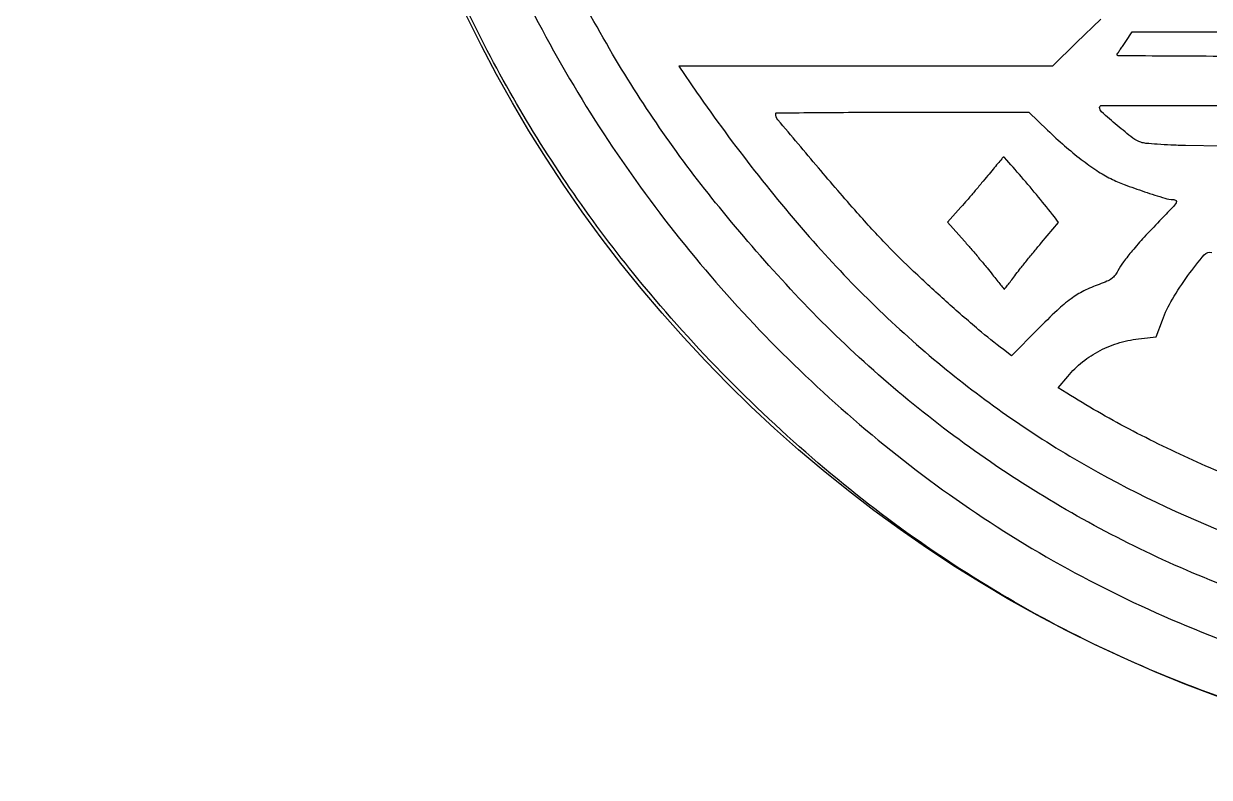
# Model space of a CAD drawing. Header units: millimetres. Extents: x 7 to 202, y 10 to 284.
# Drawn here: x 52.87 to 70.53, y 56 to 67.22 of the extents above; entities that cross this region are included whole.
import ezdxf

# ---------------------------------------------------------------- set-up
doc = ezdxf.new("R2010")
doc.units = ezdxf.units.MM
doc.layers.add('CUT', color=1, linetype='Continuous')
doc.layers.add('ENGRAVE', color=7, linetype='Continuous')

msp = doc.modelspace()

# ---------------------------------------------------------------- linework, layer by layer
at = {"layer": 'CUT'}
msp.add_circle((77.5, 76), 20, dxfattribs=at)
at = {"layer": 'ENGRAVE', "extrusion": (0, 0, -1)}
for points in [[(-32.411, 127.361, -0.000002), (-32.398, 124.768, -0.000205)], [(-71.757, 56.849, 0.05031), (-68.25, 58.267, 0.050036), (-65.081, 60.365, 0.045234), (-62.273, 63.117, 0.039894), (-60.412, 65.694, 0.039431), (-58.977, 68.543, 0.039455), (-58.007, 71.58, 0.040054), (-57.532, 74.717, 0.015781), (-57.506, 75.382, 0.005868), (-57.511, 76.317, 0.00584), (-57.537, 77.249, 0.016497), (-57.584, 77.899, 0.033804), (-58.119, 80.955, 0.038207), (-59.049, 83.783, 0.038966), (-60.377, 86.389, 0.038007), (-62.104, 88.78, 0.042124), (-64.649, 91.324, 0.044845), (-67.535, 93.346, 0.045322), (-70.705, 94.804, 0.044887)], [(-70.988, 94.108, -0.032455), (-68.886, 93.201, -0.031304), (-66.893, 92.021, -0.041615), (-64.174, 89.821, -0.044448), (-61.923, 87.246, -0.045413), (-60.203, 84.368, -0.047506), (-59.061, 81.269, -0.022557), (-58.614, 79.203, -0.025379), (-58.376, 77.184, -0.026237), (-58.349, 75.214, -0.028035), (-58.531, 73.297, -0.050307), (-59.467, 69.648, -0.047999), (-61.123, 66.198, -0.047612), (-63.421, 63.102, -0.04781), (-66.261, 60.501, -0.054787), (-69.624, 58.502, -0.053836), (-73.36, 57.266, -0.052978)], [(-71.889, 58.453, 0.044188), (-69.065, 59.618, 0.044295), (-66.496, 61.258, 0.042822), (-64.224, 63.342, 0.014695), (-63.231, 64.489, 0.018927), (-62.391, 65.603, 0.019062), (-61.642, 66.77, 0.015274), (-60.924, 68.079, 0.040872), (-59.866, 70.658, 0.0403), (-59.235, 73.387, 0.039829), (-59.045, 76.213, 0.037972), (-59.299, 79.08, 0.021879), (-59.728, 81.109, 0.027891), (-60.308, 82.932, 0.028903), (-61.066, 84.626, 0.026779), (-62.033, 86.265, 0.055464), (-64.587, 89.317, 0.053688), (-67.777, 91.771, 0.053561), (-71.423, 93.494, 0.054671)], [(-70.716, 65.399), (-70.173, 65.409, 0.005982), (-69.956, 65.416, 0.007344), (-69.754, 65.427, 0.006218), (-69.585, 65.441, 0.051636), (-69.51, 65.457, 0.089471), (-69.39, 65.519, 0.010691), (-69.158, 65.707, 0.006627), (-68.924, 65.91, 0.213648), (-68.894, 65.977, 0.414036), (-68.922, 66.005, 0.000023), (-72.955, 66.007, 0.000044), (-76.966, 66.009, 0.142368)], [(-68.911, 67.292), (-68.552, 66.942), (-68.193, 66.592), (-65.41, 66.591), (-62.627, 66.59), (-62.893, 66.205, -0.030763), (-64.69, 63.915, -0.039973), (-66.615, 62.07, -0.041948), (-68.727, 60.623, -0.040107), (-71.082, 59.525, -0.009472)], [(-71.393, 60.264, 0.01585), (-70.349, 60.693, 0.015813), (-69.33, 61.188, 0.018893), (-68.406, 61.721), (-68.276, 61.802), (-68.419, 61.971, 0.04912), (-68.642, 62.188, 0.049805), (-68.902, 62.356, 0.048736), (-69.195, 62.473, 0.043378), (-69.517, 62.536), (-69.737, 62.559), (-69.829, 62.808, 0.044563), (-69.978, 63.119, 0.024646), (-70.21, 63.471, 0.016231), (-70.454, 63.782, 0.309777), (-70.567, 63.814, 0.117875)]]:
    msp.add_lwpolyline(points, format="xyb", dxfattribs=at)
for points in [[(-85.723, 66.915), (-85.864, 66.727), (-77.497, 66.727, 0.00019), (-73.1, 66.729, 0.001112), (-70.787, 66.736, 0.000151), (-69.172, 66.745, 0.588375), (-69.158, 66.771, 0.00594), (-69.174, 66.796, 0.000979), (-69.206, 66.844, 0.001076), (-69.244, 66.9, 0.000951), (-69.284, 66.959), (-69.382, 67.104), (-77.483, 67.104), (-85.583, 67.104)], [(-68.12, 65.637, -0.012877), (-68.373, 65.406, -0.015619), (-68.621, 65.202, -0.017123), (-68.855, 65.036, -0.0298), (-69.061, 64.916, -0.026903), (-69.262, 64.828, -0.009031), (-69.565, 64.721, -0.006395), (-69.867, 64.624, -0.074398), (-69.99, 64.606, 0.180422), (-70.032, 64.59, 0.370676), (-70.037, 64.558, 0.049432), (-69.98, 64.485, 0.002956), (-69.787, 64.285, -0.006608), (-69.557, 64.042, -0.012803), (-69.381, 63.841, -0.01581), (-69.25, 63.675, -0.037821), (-69.168, 63.542, 0.046732), (-69.125, 63.475, 0.070733), (-69.075, 63.427, 0.053205), (-69.004, 63.387, 0.016105), (-68.888, 63.341, -0.03088), (-68.661, 63.244, -0.040745), (-68.469, 63.126, -0.030673), (-68.261, 62.954, -0.009752), (-67.974, 62.674), (-67.584, 62.279), (-67.461, 62.371, 0.015699), (-67.091, 62.666, 0.006539), (-66.611, 63.086, 0.006576), (-66.125, 63.534, 0.010927), (-65.729, 63.926, 0.011709), (-65.284, 64.408, 0.004913), (-64.706, 65.077, 0.001074), (-64.104, 65.79, 0.176386), (-64.07, 65.885, 0.410829), (-64.078, 65.894, 0.000121), (-64.624, 65.9, 0.001733), (-65.233, 65.904, 0.001039), (-65.956, 65.906), (-67.842, 65.906)], [(-67.229, 64.961, 0.002927), (-67.138, 64.851, 0.00178), (-67.03, 64.722, 0.001783), (-66.921, 64.595, 0.003151), (-66.83, 64.492), (-66.63, 64.266), (-66.882, 63.983, 0.003705), (-66.99, 63.858, 0.002744), (-67.108, 63.719, 0.002773), (-67.219, 63.587, 0.006238), (-67.3, 63.485, -0.002161), (-67.365, 63.403, -0.003507), (-67.421, 63.334, -0.000627), (-67.47, 63.274, -0.224245), (-67.475, 63.271, -0.228793), (-67.48, 63.274, -0.000773), (-67.524, 63.329, -0.003925), (-67.573, 63.392, -0.002424), (-67.631, 63.468, 0.006433), (-67.704, 63.564, 0.002525), (-67.809, 63.695, 0.002499), (-67.923, 63.835, 0.003114), (-68.031, 63.964), (-68.284, 64.264), (-68.221, 64.345, -0.00749), (-67.985, 64.641, -0.006673), (-67.731, 64.942, -0.001375), (-67.48, 65.229, -0.442611), (-67.453, 65.23, -0.014728), (-67.437, 65.211, -0.000549), (-67.378, 65.14, -0.000994), (-67.308, 65.056, -0.000699)]]:
    msp.add_lwpolyline(points, format="xyb", close=True, dxfattribs=at)

doc.saveas('drawing.dxf')
